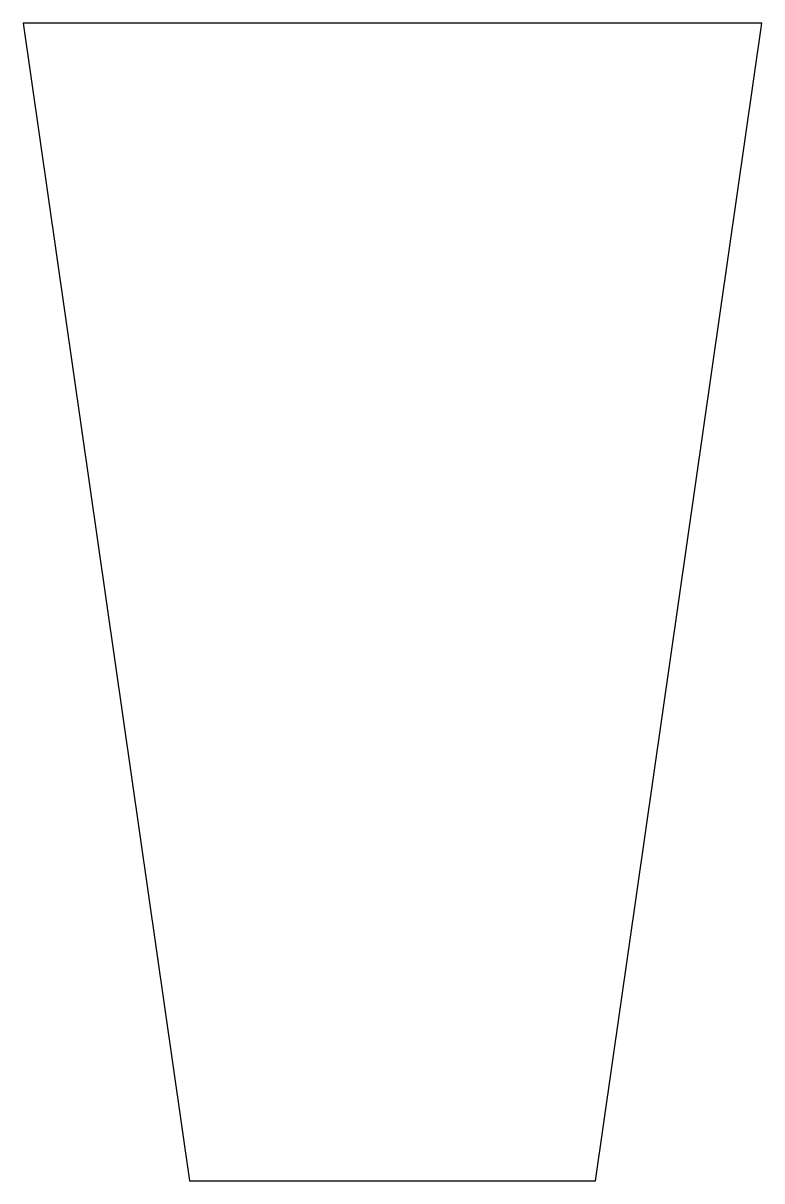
# Model space of a CAD drawing. Extents: x -26.1 to 26.1, y 11.9 to 93.7.
import ezdxf

# ---------------------------------------------------------------- set-up
doc = ezdxf.new("R2010")
doc.units = 0
doc.layers.add('MODELSKETCH_VISIBLE', color=7, linetype='CONTINUOUS')

msp = doc.modelspace()

# ---------------------------------------------------------------- linework, layer by layer
at = {"layer": 'MODELSKETCH_VISIBLE'}
for p, q in [((-26.103, 93.719), (-14.347, 11.941)), ((26.103, 93.719), (-26.103, 93.719)), ((14.347, 11.941), (26.103, 93.719)), ((-14.347, 11.941), (14.347, 11.941))]:
    msp.add_line(p, q, dxfattribs=at)

doc.saveas('drawing.dxf')
